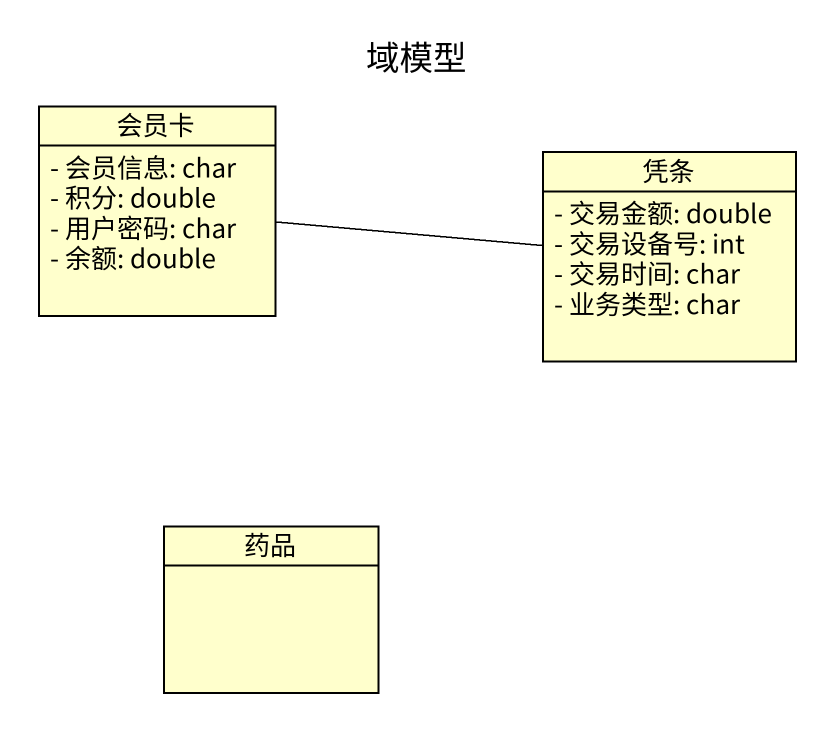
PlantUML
@startuml
title 域模型
hide circle
hide empty members
skinparam classAttributeIconSize 0
class 会员卡 {
  - 会员信息: char
  - 积分: double
  - 用户密码: char
  - 余额: double
}
class 凭条 {
  - 交易金额: double
  - 交易设备号: int
  - 交易时间: char
  - 业务类型: char
}
class 药品
会员卡 -right- 凭条
@enduml
